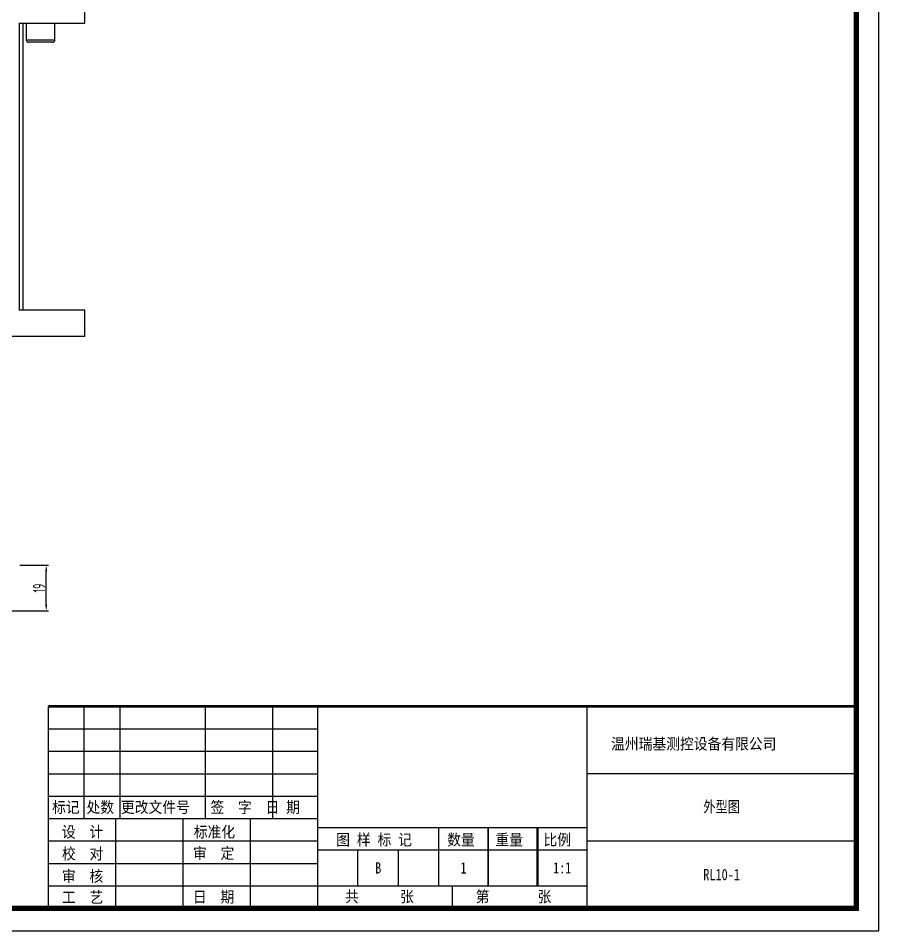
# Model space of a CAD drawing. Header units: millimetres. Extents: x 5395 to 6471, y 1829 to 2617.
# Drawn here: x 6111.7 to 6471, y 1829.1 to 2210.3 of the extents above; entities that cross this region are included whole.
import ezdxf

# ---------------------------------------------------------------- set-up
doc = ezdxf.new("R2010")
doc.units = ezdxf.units.MM
doc.layers.add('AM_5', color=3, linetype='Continuous', lineweight=25)
doc.styles.add('STYLE5', font='SimSun.ttf', dxfattribs={"width": 0.8, "height": 3})
doc.styles.add('工程字', font='gbenor.shx', dxfattribs={"width": 0.707, "bigfont": 'hztxt.shx'})
doc.dimstyles.new('AM_GB$0', dxfattribs={"dimtxt": 3.5, "dimasz": 2.5, "dimexe": 1, "dimexo": 1, "dimgap": 0.5, "dimtad": 1, "dimdsep": 46, "dimtxsty": '工程字', "dimcen": 0, "dimclrd": 256, "dimclre": 256, "dimclrt": 2, "dimadec": 0, "dimazin": 2, "dimtp": 0.1, "dimtm": 0.1, "dimtfac": 0.71, "dimtmove": 0, "dimatfit": 3, "dimfxl": 0, "dimlwd": -1, "dimlwe": -1, "dimarcsym": 0})

# ---------------------------------------------------------------- blocks, each defined once
blk = doc.blocks.new('*D11')
at = {"layer": 'AM_5', "transparency": 16777216}
for p, q in [((6112.34, 1981.73), (6124.34, 1981.73)), ((6123.34, 1965.23), (6123.34, 1979.23)), ((6001.14, 1962.73), (6124.34, 1962.73))]:
    blk.add_line(p, q, dxfattribs=at)
for points in [[(6122.92, 1979.23), (6123.76, 1979.23), (6123.34, 1981.73)], [(6122.92, 1965.23), (6123.76, 1965.23), (6123.34, 1962.73)]]:
    blk.add_solid(points, dxfattribs=at)
at = {"layer": 'Defpoints', "color": 0}
for p in [(6111.34, 1981.73), (6123.34, 1981.73), (6000.14, 1962.73)]:
    blk.add_point(p, dxfattribs=at)
at = {"layer": 'AM_5', "color": 2, "transparency": 16777216, "insert": (6120.34, 1972.23), "char_height": 5, "attachment_point": 5, "rotation": 90, "style": '工程字'}
blk.add_mtext('19', dxfattribs=at)

msp = doc.modelspace()

# ---------------------------------------------------------------- linework, layer by layer
for p, q in [((6471.04029, 1829.0507), (6471.04029, 2616.5507)), ((6124.16529, 1913.4257), (6236.66529, 1913.4257)), ((6124.16529, 1904.0507), (6236.66529, 1904.0507)), ((6124.16529, 1894.6757), (6236.66529, 1894.6757)), ((6124.16529, 1885.3007), (6236.66529, 1885.3007)), ((6124.16529, 1866.5507), (6236.66529, 1866.5507)), ((6236.66529, 1862.8007), (6349.16529, 1862.8007)), ((6253.54029, 1847.8007), (6253.54029, 1862.8007)), ((6270.41529, 1847.8007), (6270.41529, 1862.8007)), ((6124.16529, 1857.1757), (6236.66529, 1857.1757)), ((5394.79029, 1829.0507), (6471.04029, 1829.0507))]:
    msp.add_line(p, q)
at = {"color": 7, "linetype": 'Continuous', "lineweight": 25}
for p, q in [((6139.47231, 2208.28248), (6139.47231, 2217.28248)), ((6111.98655, 2208.28248), (6139.47231, 2208.28248)), ((6111.98655, 2208.28248), (6111.98655, 2088.28248)), ((6113.72231, 2088.28248), (6113.72231, 2208.28248)), ((6114.97105, 2208.28248), (6114.97105, 2201.28248)), ((6126.97105, 2201.28248), (6126.97105, 2208.28248)), ((6114.97105, 2201.28248), (6126.97105, 2201.28248)), ((6125.97105, 2200.28248), (6115.97105, 2200.28248)), ((6139.47231, 2088.28248), (6111.98655, 2088.28248)), ((6139.47231, 2077.28248), (6139.47231, 2088.28248)), ((6139.47231, 2077.28248), (6052.97231, 2077.28248))]:
    msp.add_line(p, q, dxfattribs=at)
at = {"const_width": 2.25}
msp.add_lwpolyline([(6461.66529, 2607.1757), (5441.66529, 2607.1757), (5441.66529, 1838.4257), (6461.66529, 1838.4257)], close=True, dxfattribs=at)
for points, const_width in [([(6124.16529, 1922.8007), (6461.66529, 1922.8007)], 1.125), ([(6124.16529, 1922.8007), (6124.16529, 1838.4257)], 0.5625), ([(6139.16529, 1922.8007), (6139.16529, 1875.9257)], 0.5625), ([(6154.16529, 1922.8007), (6154.16529, 1875.9257)], 0.5625), ([(6189.79029, 1922.8007), (6189.79029, 1875.9257)], 0.5625), ([(6217.91529, 1922.8007), (6217.91529, 1875.9257)], 0.5625), ([(6236.66529, 1838.4257), (6236.66529, 1922.8007)], 0.5625), ([(6349.16529, 1838.4257), (6349.16529, 1922.8007)], 0.5625), ([(6349.16529, 1894.6757), (6461.66529, 1894.6757)], 0.5625), ([(6124.16529, 1875.9257), (6236.66529, 1875.9257)], 0.5625), ([(6152.29029, 1875.9257), (6152.29029, 1838.4257)], 0.5625), ([(6180.41529, 1875.9257), (6180.41529, 1838.4257)], 0.5625), ([(6208.54029, 1875.9257), (6208.54029, 1838.4257)], 0.5625), ([(6236.66529, 1872.1757), (6349.16529, 1872.1757)], 0.5625), ([(6287.29029, 1847.8007), (6287.29029, 1872.1757)], 0.5625), ([(6307.91529, 1847.8007), (6307.91529, 1872.1757)], 0.5625), ([(6328.54029, 1847.8007), (6328.54029, 1872.1757)], 0.9375), ([(6349.16529, 1866.5507), (6461.66529, 1866.5507)], 0.5625), ([(6124.16529, 1847.8007), (6349.16529, 1847.8007)], 0.5625), ([(6292.91529, 1838.4257), (6292.91529, 1847.8007)], 0.5625)]:
    msp.add_lwpolyline(points, dxfattribs=dict(const_width=const_width))
at = {"color": 7, "linetype": 'Continuous', "lineweight": 25}
for centre, start, end in [((6115.97105, 2201.28248), 180, 270), ((6125.97105, 2201.28248), 270, 0)]:
    msp.add_arc(centre, 1, start, end, dxfattribs=at)

# ---------------------------------------------------------------- texts
at = {"style": 'STYLE5', "width": 0.9}
for s, p in [('   温州瑞基测控设备有限公司', (6350.64331, 1904.81293)), ('标记 处数 更改文件号   签  字  日 期', (6125.78708, 1878.31767)), ('设  计', (6129.89271, 1868.01497)), ('标准化', (6184.96607, 1868.01497)), ('图 样 标 记', (6244.45888, 1864.75362)), ('数量   重量   比例', (6290.79866, 1864.7283)), ('审  定', (6184.64208, 1859.11718)), ('校  对', (6129.89271, 1858.88303)), ('审  核', (6129.89271, 1849.51694)), ('工  艺', (6129.89271, 1840.72964)), ('日  期', (6184.64208, 1840.8533)), ('共      张         第       张', (6248.17517, 1840.98858))]:
    msp.add_text(s, height=4.6875, dxfattribs=at).set_placement(p)
at = {"char_height": 4.6875, "attachment_point": 5, "style": 'STYLE5'}
for s, insert, width in [('外型图', (6405.41529, 1880.6132), 112.5), ('B', (6261.97779, 1855.3007), 16.875), ('1', (6297.60279, 1855.3007), 20.625), ('1:1', (6338.85279, 1855.3007), 20.625), ('RL10-1', (6405.41529, 1852.4882), 112.5)]:
    msp.add_mtext(s, dxfattribs=dict(at, insert=insert, width=width))

# ---------------------------------------------------------------- dimensions: what is measured, and where the dimension line sits
at = {"layer": 'AM_5'}
dim = msp.add_linear_dim(base=(6123.33884, 1981.72965), p1=(6000.13884, 1962.72793), p2=(6111.33884, 1981.72965), angle=90, dimstyle='AM_GB$0', override={"dimtxt": 5}, dxfattribs=at)
dim.commit()
dim.dimension.update_dxf_attribs({"geometry": '*D11', "text_midpoint": (6120.33884, 1972.22879)})

doc.saveas('drawing.dxf')
